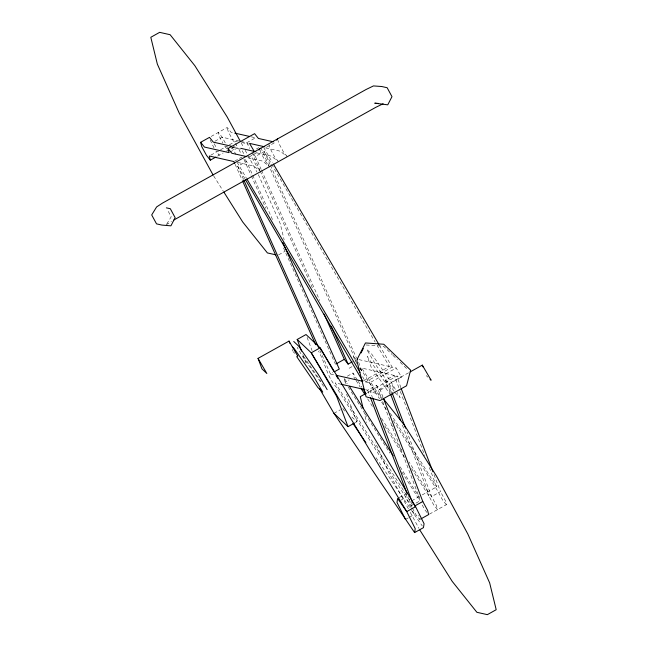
<?xml version="1.0" encoding="UTF-8"?>
<svg xmlns="http://www.w3.org/2000/svg" width="647" height="647" viewBox="0 0 647 647"><rect width="100%" height="100%" fill="white"/><g stroke="black" fill="none" stroke-linecap="round" stroke-linejoin="round"><path stroke-width="0.49" stroke-dasharray="3.23 2.43" d="M410.756 507.321L405.839 497.438L406.47 493.524M166.772 223.983L171.204 216.777L167.185 209.337M166.279 224.784L171.479 221.403M211.116 136.46L227.21 127.483L231.028 132.263L234.958 133.153M214.933 141.24L222.18 137.204L240.32 141.297M210.914 155.11L218.152 151.075L219.171 155.223L215.896 151.123M220.57 149.724L227.008 146.133L227.566 148.43M229.418 144.782L235.856 141.192L237.821 141.636M217.562 156.121L223.191 152.975M226.41 151.18L228.019 150.282M231.238 148.486L236.867 145.34L233.049 140.561L228.221 131.632L227.21 127.483M229.847 152.174L237.894 147.686L241.404 154.18M241.234 141.507L246.742 142.744L255.597 137.811L250.68 136.703M234.675 161.103L238.703 158.863M239.503 158.41L241.921 157.067M256.398 148.98L258.816 147.637M248.844 157.092L257.692 152.15M266.54 147.217L275.396 142.275M243.442 179.211L237.692 166.336L246.539 161.394L252.314 174.318M253.212 153.727L255.387 156.461L264.243 151.519L375.171 342.109M278.687 254.845L285.125 251.254M319.828 350.229L330.431 373.982L332.849 372.64M349.145 368.256L352.364 366.461M347.334 376.182L352.963 373.036L357.694 380.541M346.177 383.792L345.126 382.126L349.145 379.878M363.614 380.84L389.357 366.477L377.201 345.587M362.555 376.691L365.612 381.924L392.163 367.108L396.207 368.022L401.472 377.047L374.92 391.864L370.44 390.853L372.171 396.886M365.612 381.924L369.655 382.838L396.207 368.022M365.668 389.777L367.633 390.222L376.489 385.28L380.299 390.06L383.153 397.541M390.311 393.384L385.337 380.339L394.185 375.406L399.951 390.513M370.44 390.853L396.991 376.036L401.472 377.047M367.512 392.608L369.122 391.71L379.595 394.072L382.684 397.945M333.949 413.352L340.379 409.761M408.54 372.809L391.33 382.409L393.95 389.405M380.299 390.06L389.154 385.127L392.001 392.6M355.252 422.637L356.861 421.731L346.557 394.249M399.231 497.567L405.661 493.976M401.011 500.139L405.839 497.438M411.743 500.762L418.981 496.718L420.615 498.764M422.2 494.923L436.685 486.843L429.123 467.005M412.754 504.911L411.144 505.808L336.278 387.068C327.034 376.894 325.134 362.781 318.518 351.07M415.972 503.115L419.992 500.867L418.981 496.718L382.523 401.124M434.016 474.623L440.502 491.623L431.646 496.564L427.829 491.777L409.009 461.918M405.483 519.444L408.702 517.649M409.502 517.196L414.331 514.502L422.313 526.003M429.446 514.13L446.341 504.7L445.33 500.552L440.502 491.623M366.105 344.98L383.501 346.218L386.396 349.016M241.752 142.526L248.634 144.079M265.626 147.912L280.224 151.204L286.492 156.105M233.308 146.651L237.894 147.686M231.78 147.209L240.377 149.15M256.778 152.854L271.376 156.145L277.644 161.046M247.93 157.787L262.52 161.087L269.573 166.594L265.755 161.815L260.927 152.886L259.916 148.737M238.104 162.51L253.673 166.02L260.725 171.536M358.948 359.611L389.357 366.477M394.185 375.406L361.81 368.094L380.662 397.994M330.431 373.982L336.068 375.26M341.333 384.286L335.259 382.919L412.309 504.393M426.236 375.616L427.861 377.152M395.26 392.899L400.137 397.517L397.201 392.478M355.753 358.939L353.44 356.748L355.979 361.107M292.945 351.588L294.789 353.335M323.678 386.348L302.537 356.57L297.159 347.342M351.936 417.072L356.861 421.731M387.124 349.72L392.195 354.613M392.923 355.316L397.274 359.514M400.169 362.312L408.144 370.011M287.276 156.72L283.459 151.94L278.631 143.003L278.024 140.52M278.428 161.653L274.611 156.873L269.783 147.945L268.772 143.796M259.633 170.169L256.908 166.756L252.079 157.819L251.473 155.337M244.906 159.348L246.539 161.394M224.752 146.182L227.477 149.603M385.337 380.339L389.154 385.127M359.643 368.256L362.83 372.243L379.522 398.73M391.767 425.346L392.988 426.883M446.341 504.7L442.524 499.921L437.696 490.992L392.988 420.089M427.004 512.529L424.82 509.796L420.873 502.493M394.136 391.273L375.519 364.439L366.712 349.34L371.588 353.949L391.33 382.409L396.708 391.637M390.837 395.374L371.095 366.906L367.164 356.416L386.906 384.884L391.306 392.43M303.508 356.36L320.969 381.536M342.797 408.411L345.611 412.592M376.028 457.704L410.95 509.488M411.516 510.329L414.331 514.502L411.201 508.218M390.359 413.376L436.685 486.843M381.681 402.143L386.526 409.834M358.22 381.374L361.899 387.213M381.576 418.415L402.013 450.83M355.551 379.684L353.974 377.185L352.963 373.036M356.076 380.525L360.282 387.189M367.642 398.867L372.381 406.373M384.739 425.969L404.642 457.534M411.629 468.63L428.848 495.925L433.676 504.854L437.493 509.642L436.474 505.493L431.646 496.564L406.979 431.873M344.641 378.81L347.795 383.817M400.153 466.859L418.981 496.718M348.28 387.124L364.051 412.139L366.59 422.548M365.126 413.845L389.874 453.094M401.706 471.857L419.992 500.867M213.647 175.895L223.336 191.261M263.685 147.476L272.347 162.292M379.417 345.32L392.163 367.108M242.14 150.783L244.056 154.067M237.134 162.292L246.305 177.982M369.655 382.838L374.92 391.864M360.015 368.022L362.247 371.847L358.309 361.358M237.692 166.336L244.776 178.523M246.742 142.744L249.815 148.43M241.194 142.922L243.83 147.791M245.148 150.225L247.51 154.593M247.979 155.458L256.94 172.037M356.909 363.582L354.184 358.535L353.173 354.386L269.079 166.117M231.909 147.047L235.856 154.358M225.253 142.882L222.18 137.204L218.362 132.425L219.373 136.574L222.883 143.068M412.018 507.426L408.063 496.225M412.462 508.243L415.972 514.737L419.79 519.517L418.779 515.368M214.206 143.763L216.842 148.64M214.036 148.001L210.121 139.849M408.354 508.793L388.645 472.35L375.47 442.847M410.279 512.351L418.924 528.348M264.243 151.519L270.009 164.443M270.422 165.365L356.57 358.244M260.838 147.662L268.667 165.195M255.387 156.461L261.162 169.377M261.574 170.298L319.691 300.426M251.982 152.603L259.819 170.137M260.231 171.059L312.582 288.263M258.355 174.65L280.175 223.506L284.154 239.811M252.718 175.24L272.921 220.465M243.959 159.388L250.963 175.07M251.376 176L265.804 208.294M283.532 247.979L335.469 364.261M235.104 164.314L242.099 179.963M400.881 387.739L396.991 376.036M400.307 391.459L424.796 455.674M402.41 425.103L427.829 491.777L428.848 495.925M376.489 385.28L382.175 400.186M367.633 390.222L369.785 395.843M307.099 337.37L312.056 350.617M302.853 354.613L306.168 363.452M292.112 349.372L292.67 350.852M344.317 378.802L345.126 382.126"/><path stroke-width="0.97" d="M414.598 532.586L415.228 528.672L406.737 511.607L311.247 352.793L297.183 339.473L306.031 334.531L320.095 347.851L415.584 506.674L424.076 523.73L423.453 527.653L414.598 532.586L333.949 413.352L319.715 388.936M361.042 352.971L363.323 348.49M259.026 150.104L259.916 148.737M276.73 140.229L277.62 138.854M215.952 157.019L210.315 160.157L206.498 155.377L201.67 146.448L200.659 142.3L209.507 137.358L213.324 142.146L231.472 146.238M200.659 142.3L204.476 147.079L229.046 152.627L228.027 148.478L254.586 133.662L258.396 138.442L273.503 141.847M173.97 219.948L375.786 107.329L383.121 103.779M258.04 358.381L266.839 373.489L261.97 368.871L258.04 358.381L289.015 341.098L297.822 356.198L297.385 355.785M336.27 363.816L344.317 359.328L348.135 364.107L352.154 361.859M334.459 371.742L339.287 369.049L282.812 242.609M365.903 393.505L360.274 396.643L363.04 407.99M410.263 371.847L422.305 365.126L431.112 380.226L430.029 379.207M333.949 413.352L348.013 426.672L354.451 423.081M414.751 505.986L422.798 501.498L383.509 398.471M420.59 519.072L428.637 514.575L427.627 510.426L422.798 501.498M378.479 103.447L374.767 103.18L387.763 104.83L391.985 96.662L387.157 87.733L381.811 86.528L373.465 85.922L366.121 89.472L162.559 203.061L156.623 206.927L151.697 214.933L156.525 223.87L161.871 225.075L170.921 225.835L175.143 217.667L170.315 208.73L166.376 207.849M234.958 133.153L249.702 136.477M264.655 146.788L249.548 143.383L254.352 151.592M240.7 148.317L255.808 151.73M246.952 156.663L231.844 153.258L228.027 148.478M275.978 254.861L267.405 252.928L242.714 221.994L223.878 192.11M336.068 375.26L362.805 381.293L245.286 179.389M341.333 384.286L364.69 389.559M293.738 341.47L298.607 346.08L318.348 374.54L327.156 389.648M292.339 346.808L294.183 348.547L313.924 377.015L322.732 392.114L317.855 387.504L296.69 356.594M383.307 398.722L404.286 425.006L436.579 476.232L467.83 534.01L489.65 582.866L496.2 609.709L487.353 614.65L476.879 612.288L452.188 581.346L419.887 530.128M412.713 502.533L415.584 506.674L406.737 511.607L397.622 498.465L396.991 502.379L405.483 519.444M352.938 423.453L365.887 442.661M362.951 388.879L366.105 393.886M361.333 388.863L365.013 394.694M349.372 386.316L393.166 455.771M213.106 175.038L179.17 112.99L157.35 64.134L150.8 37.291L159.647 32.35L170.121 34.712L194.812 65.654L227.113 116.872L240.32 141.297M273.366 164.031L378.907 344.447M246.814 178.847L359.999 372.332M333.86 371.467L320.095 347.851L311.247 352.793L336.666 396.393L348.013 426.672M336.553 376.077L337.985 378.544M331.232 326.266L348.135 364.107M324.123 314.102L344.317 359.328M243.846 180.133L318.599 347.488M234.691 163.4L233.874 161.556L209.304 156.008L210.315 160.157M242.504 180.885L315.679 344.722M401.245 388.685L432.932 471.792M392.001 392.6L405.548 428.128M390.667 394.322L400.614 420.413M372.526 397.832L412.139 501.7M370.496 397.719L407.109 493.734M422.305 365.126L422.96 366.873M297.183 339.473L301.542 351.119M289.015 341.098L289.848 343.314M357.265 359.077L356.95 361.034L366.073 396.805L379.999 400.582L406.551 385.766L410.635 370.149L383.817 344.261L365.458 342.95L357.265 359.077"/></g></svg>
